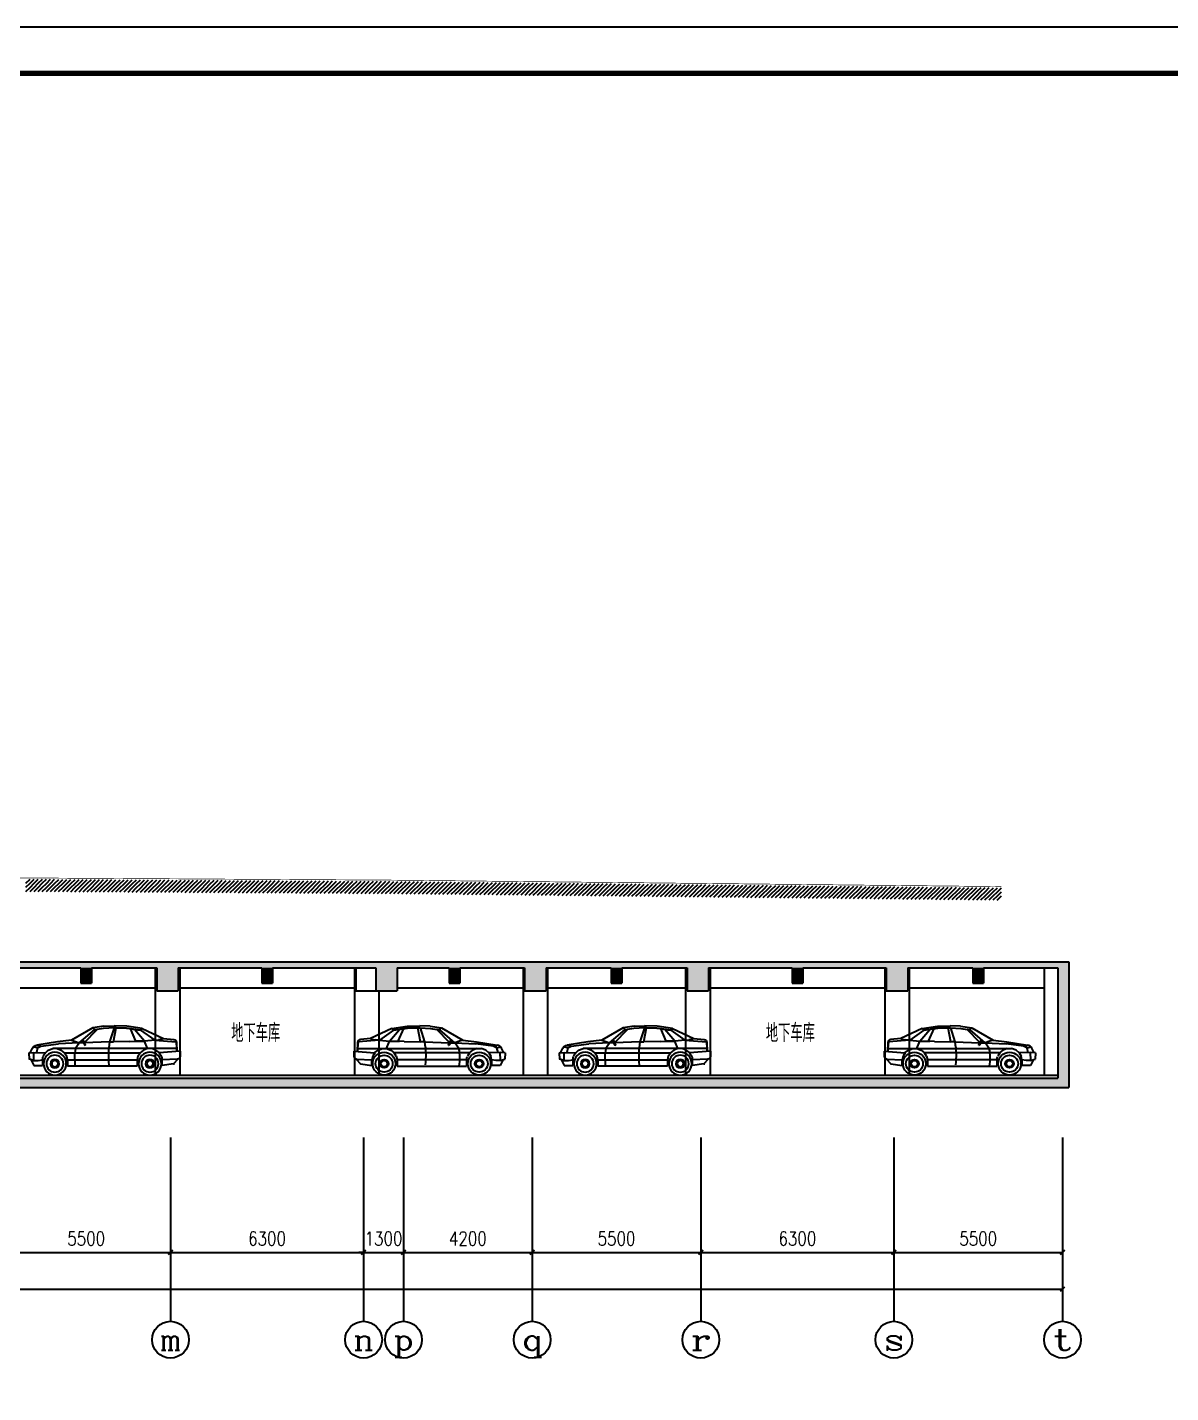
# Model space of a CAD drawing. Extents: x -1348811 to 123514, y -640545 to 749356.
# Drawn here: x -829883 to -792585, y 99626 to 144176 of the extents above; entities that cross this region are included whole.
import ezdxf
from ezdxf.enums import TextEntityAlignment as Align
from ezdxf.xclip import XClip

# ---------------------------------------------------------------- set-up
doc = ezdxf.new("R2010")
doc.units = 0
doc.header["$LTSCALE"] = 10
doc.header["$MEASUREMENT"] = 0
doc.header["$XCLIPFRAME"] = 0
doc.layers.get('0').update_dxf_attribs({"linetype": 'CONTINUOUS'})
doc.layers.get('Defpoints').update_dxf_attribs({"linetype": 'CONTINUOUS'})
for name, color, linetype in [('AXIS', 3, 'CONTINUOUS'), ('AXIS_TEXT', 7, 'CONTINUOUS'), ('PUB_HATCH', 9, 'CONTINUOUS'), ('TEXT', 7, 'CONTINUOUS'), ('wall', 8, 'CONTINUOUS'), ('WINDOW', 4, 'CONTINUOUS'), ('图框', 7, 'CONTINUOUS')]:
    doc.layers.add(name, color=color, linetype=linetype)
doc.styles.add('_TCH_AXIS', font='COMPLEX', dxfattribs={"bigfont": 'GBCBIG'})
doc.styles.add('DIM_FONT', font='SIMPLEX', dxfattribs={"width": 0.8, "bigfont": 'HZTXT'})
doc.styles.add('FS2', font='tjromans.shx', dxfattribs={"width": 0.8, "bigfont": 'tjhztxt.shx'})
doc.styles.get("Standard").update_dxf_attribs({"font": 'GBENOR', "bigfont": 'GBCBIG'})
doc.dimstyles.new('DIMN150', dxfattribs={"dimscale": 1.5, "dimtxt": 300, "dimasz": 100, "dimexe": 250, "dimexo": 300, "dimgap": 150, "dimtad": 1, "dimdec": 0, "dimzin": 0, "dimdsep": 46, "dimtxsty": 'DIM_FONT', "dimblk": 'ARCHTICK', "dimcen": 0.09, "dimclrt": 7, "dimazin": 2, "dimtfac": 1, "dimtdec": 0, "dimtix": 1, "dimtmove": 2, "dimatfit": 3, "dimfxl": 0, "dimtolj": 1, "dimtzin": 0, "dimarcsym": 0})

# ---------------------------------------------------------------- blocks, each defined once
blk = doc.blocks.new('$elev$00000063')
for p, q in [((-1095, 1524), (-1792, 1196)), ((-1041, 1469), (-1505, 1142)), ((-1177, 1114), (-849, 1497)), ((-1095, 1524), (-596, 1598)), ((-1041, 1469), (-1095, 1524)), ((-1081, 1510), (-1068, 1497)), ((-1068, 1497), (-1041, 1469)), ((-1041, 1469), (-590, 1538)), ((-849, 1497), (-1041, 1469)), ((-891, 1109), (-713, 1524)), ((-713, 1524), (-849, 1497)), ((-685, 1524), (-713, 1524)), ((-590, 1538), (-685, 1524)), ((-596, 1598), (-183, 1613)), ((-180, 1551), (-590, 1538)), ((-590, 1538), (-249, 1551)), ((-249, 1551), (-180, 1551)), ((-166, 1087), (-249, 1551)), ((154, 1598), (-183, 1613)), ((-180, 1551), (161, 1524)), ((-180, 1551), (-33, 1085)), ((154, 1598), (516, 1551)), ((161, 1524), (462, 1483)), ((161, 1524), (366, 1497)), ((462, 1483), (366, 1497)), ((784, 1064), (366, 1497)), ((462, 1483), (489, 1524)), ((953, 1059), (462, 1483)), ((489, 1524), (516, 1551)), ((516, 1551), (1212, 1142)), ((-2218, 1068), (-2229, 786)), ((-2202, 1087), (-2215, 869)), ((-1505, 1142), (-2202, 1087)), ((-1792, 1196), (-2128, 1164)), ((-1792, 1196), (-1750, 1182)), ((-1750, 1182), (-1628, 1155)), ((-1505, 1142), (-1628, 1155)), ((-1505, 1142), (-1177, 1114)), ((-1273, 869), (-1177, 1114)), ((-1177, 1114), (-891, 1109)), ((-693, 1103), (-1177, 1114)), ((-891, 1109), (-853, 1107)), ((-693, 1103), (-166, 1087)), ((-33, 1085), (-166, 1087)), ((-33, 1085), (782, 1060)), ((746, 983), (779, 1053)), ((746, 983), (751, 987)), ((746, 983), (762, 983)), ((751, 987), (789, 1059)), ((783, 987), (762, 983)), ((779, 1053), (834, 1158)), ((822, 1059), (783, 987)), ((819, 1120), (789, 1059)), ((834, 1158), (819, 1120)), ((835, 1120), (822, 1059)), ((822, 1059), (953, 1059)), ((834, 1158), (835, 1120)), ((1076, 1101), (953, 1059)), ((1090, 869), (953, 1059)), ((953, 1059), (1636, 1019)), ((1172, 1128), (1076, 1101)), ((1212, 1142), (1172, 1128)), ((1212, 1142), (1661, 1087)), ((2210, 950), (1636, 1019)), ((1661, 1087), (2334, 982)), ((2319, 896), (2210, 950)), ((2219, 951), (2327, 973)), ((2319, 896), (2373, 909)), ((2319, 896), (2352, 738)), ((2373, 909), (2456, 923)), ((-2338, 786), (-2338, 622)), ((-2338, 786), (-1655, 732)), ((-2262, 524), (-2119, 377)), ((-2242, 522), (-1750, 500)), ((-2215, 869), (-2215, 786)), ((-2215, 869), (1814, 869)), ((-1723, 623), (-1750, 500)), ((-1750, 322), (-1750, 500)), ((-1655, 732), (-1723, 623)), ((-1650, 741), (-1546, 814)), ((-1546, 814), (-1409, 869)), ((-1273, 869), (-1136, 814)), ((-1136, 814), (-1027, 732)), ((-958, 623), (-1027, 732)), ((1431, 732), (-1027, 732)), ((-958, 623), (-931, 500)), ((-931, 500), (-931, 295)), ((1335, 500), (-931, 500)), ((1335, 500), (1335, 295)), ((1337, 499), (1362, 610)), ((1431, 732), (1363, 623)), ((1431, 732), (1541, 814)), ((1677, 869), (1541, 814)), ((1964, 814), (1814, 869)), ((2060, 732), (1964, 814)), ((2436, 738), (2060, 732)), ((2060, 732), (2127, 623)), ((2155, 500), (2127, 623)), ((2155, 500), (2155, 322)), ((2291, 486), (2155, 500)), ((2456, 486), (2291, 486)), ((2428, 486), (2587, 520)), ((2596, 735), (2436, 738)), ((2441, 488), (2436, 738)), ((2523, 488), (2437, 322)), ((2556, 735), (2480, 878)), ((2596, 735), (2587, 520)), ((-2119, 377), (-2147, 377)), ((-2119, 377), (-1750, 322)), ((-931, 295), (1335, 295)), ((2437, 322), (2155, 322))]:
    blk.add_line(p, q)
for points in [[(-33, 1085, -0.073246), (-13, 336)], [(1079, 868, -0.088107), (1087, 295)]]:
    blk.add_lwpolyline(points, format="xyb")
for centre, radius in [((-1352, 377), 372), ((-1352, 377), 277), ((-1352, 377), 141), ((-1352, 377), 104), ((1751, 377), 372), ((1751, 377), 277), ((1751, 377), 141), ((1751, 377), 104)]:
    blk.add_circle(centre, radius)
for centre, radius, start, end in [((-2118, 1064), 100, 95.5094, 177.8582), ((2303, 784), 200, 27.974, 81.1208), ((-2238, 622), 100, 180, 267.3569)]:
    blk.add_arc(centre, radius, start, end)
at = {"width": 0.8, "flags": 9}
for tag in ['XSIZE', 'YSIZE']:
    blk.add_attdef(tag, (0, 0), '', height=0.5, dxfattribs=at)
blk = doc.blocks.new('$LinePat$00000001')
for p, q in [((100, 0), (0, -100)), ((100, -100), (0, -200)), ((100, -200), (0, -300))]:
    blk.add_line(p, q)
blk = doc.blocks.new('_ArchTick')
at = {"color": 0, "linetype": 'ByBlock', "const_width": 0.4}
blk.add_lwpolyline([(-0.5, -0.5), (0.5, 0.5)], dxfattribs=at)
blk = doc.blocks.new('*D1665')
at = {"layer": 'AXIS', "color": 0, "lineweight": -2}
for p, q in [((0, -18434), (0, -23309)), ((211333, -18434), (211333, -23309)), ((0, -22934), (211333, -22934))]:
    blk.add_line(p, q, dxfattribs=at)
at = {"layer": 'Defpoints', "color": 0}
for p in [(0, -17984), (211333, -17984), (211333, -22934)]:
    blk.add_point(p, dxfattribs=at)
at = {"layer": 'AXIS', "color": 0, "lineweight": -2, "xscale": 150, "yscale": 150, "zscale": 150, "rotation": 180}
blk.add_blockref('_ArchTick', (0, -22934), dxfattribs=at)
at = {"layer": 'AXIS', "color": 0, "lineweight": -2, "xscale": 150, "yscale": 150, "zscale": 150}
blk.add_blockref('_ArchTick', (211333, -22934), dxfattribs=at)
at = {"layer": 'AXIS', "color": 7, "insert": (105667, -22484), "char_height": 450, "attachment_point": 5, "style": 'DIM_FONT'}
blk.add_mtext('\\A1;211333', dxfattribs=at)
blk = doc.blocks.new('*D1699')
at = {"layer": 'AXIS', "color": 0, "lineweight": -2}
for p, q in [((176733, -18434), (176733, -22109)), ((182233, -18434), (182233, -22109)), ((176733, -21734), (182233, -21734))]:
    blk.add_line(p, q, dxfattribs=at)
at = {"layer": 'Defpoints', "color": 0}
for p in [(176733, -17984), (182233, -17984), (182233, -21734)]:
    blk.add_point(p, dxfattribs=at)
at = {"layer": 'AXIS', "color": 0, "lineweight": -2, "xscale": 150, "yscale": 150, "zscale": 150, "rotation": 180}
blk.add_blockref('_ArchTick', (176733, -21734), dxfattribs=at)
at = {"layer": 'AXIS', "color": 0, "lineweight": -2, "xscale": 150, "yscale": 150, "zscale": 150}
blk.add_blockref('_ArchTick', (182233, -21734), dxfattribs=at)
at = {"layer": 'AXIS', "color": 7, "insert": (179483, -21284), "char_height": 450, "attachment_point": 5, "style": 'DIM_FONT'}
blk.add_mtext('\\A1;5500', dxfattribs=at)
blk = doc.blocks.new('*D1700')
at = {"layer": 'AXIS', "color": 0, "lineweight": -2}
for p, q in [((182233, -18434), (182233, -22109)), ((188533, -18434), (188533, -22109)), ((182233, -21734), (188533, -21734))]:
    blk.add_line(p, q, dxfattribs=at)
at = {"layer": 'Defpoints', "color": 0}
for p in [(182233, -17984), (188533, -17984), (188533, -21734)]:
    blk.add_point(p, dxfattribs=at)
at = {"layer": 'AXIS', "color": 0, "lineweight": -2, "xscale": 150, "yscale": 150, "zscale": 150, "rotation": 180}
blk.add_blockref('_ArchTick', (182233, -21734), dxfattribs=at)
at = {"layer": 'AXIS', "color": 0, "lineweight": -2, "xscale": 150, "yscale": 150, "zscale": 150}
blk.add_blockref('_ArchTick', (188533, -21734), dxfattribs=at)
at = {"layer": 'AXIS', "color": 7, "insert": (185383, -21284), "char_height": 450, "attachment_point": 5, "style": 'DIM_FONT'}
blk.add_mtext('\\A1;6300', dxfattribs=at)
blk = doc.blocks.new('*D1701')
at = {"layer": 'AXIS', "color": 0, "lineweight": -2}
for p, q in [((188533, -18434), (188533, -22109)), ((189833, -18434), (189833, -22109)), ((188533, -21734), (188383, -21734)), ((188533, -21734), (189833, -21734)), ((189833, -21734), (189983, -21734))]:
    blk.add_line(p, q, dxfattribs=at)
at = {"layer": 'Defpoints', "color": 0}
for p in [(188533, -17984), (189833, -17984), (189833, -21734)]:
    blk.add_point(p, dxfattribs=at)
at = {"layer": 'AXIS', "color": 0, "lineweight": -2, "xscale": 150, "yscale": 150, "zscale": 150}
blk.add_blockref('_ArchTick', (188533, -21734), dxfattribs=at)
at = {"layer": 'AXIS', "color": 0, "lineweight": -2, "xscale": 150, "yscale": 150, "zscale": 150, "rotation": 180}
blk.add_blockref('_ArchTick', (189833, -21734), dxfattribs=at)
at = {"layer": 'AXIS', "color": 7, "insert": (189183, -21284), "char_height": 450, "attachment_point": 5, "style": 'DIM_FONT'}
blk.add_mtext('\\A1;1300', dxfattribs=at)
blk = doc.blocks.new('*D1702')
at = {"layer": 'AXIS', "color": 0, "lineweight": -2}
for p, q in [((189833, -18434), (189833, -22109)), ((194033, -18434), (194033, -22109)), ((189833, -21734), (194033, -21734))]:
    blk.add_line(p, q, dxfattribs=at)
at = {"layer": 'Defpoints', "color": 0}
for p in [(189833, -17984), (194033, -17984), (194033, -21734)]:
    blk.add_point(p, dxfattribs=at)
at = {"layer": 'AXIS', "color": 0, "lineweight": -2, "xscale": 150, "yscale": 150, "zscale": 150, "rotation": 180}
blk.add_blockref('_ArchTick', (189833, -21734), dxfattribs=at)
at = {"layer": 'AXIS', "color": 0, "lineweight": -2, "xscale": 150, "yscale": 150, "zscale": 150}
blk.add_blockref('_ArchTick', (194033, -21734), dxfattribs=at)
at = {"layer": 'AXIS', "color": 7, "insert": (191933, -21284), "char_height": 450, "attachment_point": 5, "style": 'DIM_FONT'}
blk.add_mtext('\\A1;4200', dxfattribs=at)
blk = doc.blocks.new('*D1703')
at = {"layer": 'AXIS', "color": 0, "lineweight": -2}
for p, q in [((194033, -18434), (194033, -22109)), ((199533, -18434), (199533, -22109)), ((194033, -21734), (199533, -21734))]:
    blk.add_line(p, q, dxfattribs=at)
at = {"layer": 'Defpoints', "color": 0}
for p in [(194033, -17984), (199533, -17984), (199533, -21734)]:
    blk.add_point(p, dxfattribs=at)
at = {"layer": 'AXIS', "color": 0, "lineweight": -2, "xscale": 150, "yscale": 150, "zscale": 150, "rotation": 180}
blk.add_blockref('_ArchTick', (194033, -21734), dxfattribs=at)
at = {"layer": 'AXIS', "color": 0, "lineweight": -2, "xscale": 150, "yscale": 150, "zscale": 150}
blk.add_blockref('_ArchTick', (199533, -21734), dxfattribs=at)
at = {"layer": 'AXIS', "color": 7, "insert": (196783, -21284), "char_height": 450, "attachment_point": 5, "style": 'DIM_FONT'}
blk.add_mtext('\\A1;5500', dxfattribs=at)
blk = doc.blocks.new('*D1704')
at = {"layer": 'AXIS', "color": 0, "lineweight": -2}
for p, q in [((199533, -18434), (199533, -22109)), ((205833, -18434), (205833, -22109)), ((199533, -21734), (205833, -21734))]:
    blk.add_line(p, q, dxfattribs=at)
at = {"layer": 'Defpoints', "color": 0}
for p in [(199533, -17984), (205833, -17984), (205833, -21734)]:
    blk.add_point(p, dxfattribs=at)
at = {"layer": 'AXIS', "color": 0, "lineweight": -2, "xscale": 150, "yscale": 150, "zscale": 150, "rotation": 180}
blk.add_blockref('_ArchTick', (199533, -21734), dxfattribs=at)
at = {"layer": 'AXIS', "color": 0, "lineweight": -2, "xscale": 150, "yscale": 150, "zscale": 150}
blk.add_blockref('_ArchTick', (205833, -21734), dxfattribs=at)
at = {"layer": 'AXIS', "color": 7, "insert": (202683, -21284), "char_height": 450, "attachment_point": 5, "style": 'DIM_FONT'}
blk.add_mtext('\\A1;6300', dxfattribs=at)
blk = doc.blocks.new('*D1705')
at = {"layer": 'AXIS', "color": 0, "lineweight": -2}
for p, q in [((205833, -18434), (205833, -22109)), ((211333, -18434), (211333, -22109)), ((205833, -21734), (211333, -21734))]:
    blk.add_line(p, q, dxfattribs=at)
at = {"layer": 'Defpoints', "color": 0}
for p in [(205833, -17984), (211333, -17984), (211333, -21734)]:
    blk.add_point(p, dxfattribs=at)
at = {"layer": 'AXIS', "color": 0, "lineweight": -2, "xscale": 150, "yscale": 150, "zscale": 150, "rotation": 180}
blk.add_blockref('_ArchTick', (205833, -21734), dxfattribs=at)
at = {"layer": 'AXIS', "color": 0, "lineweight": -2, "xscale": 150, "yscale": 150, "zscale": 150}
blk.add_blockref('_ArchTick', (211333, -21734), dxfattribs=at)
at = {"layer": 'AXIS', "color": 7, "insert": (208583, -21284), "char_height": 450, "attachment_point": 5, "style": 'DIM_FONT'}
blk.add_mtext('\\A1;5500', dxfattribs=at)
blk = doc.blocks.new('A1+')
at = {"layer": '图框'}
blk.add_line((105100, 0), (0, 0), dxfattribs=at)
at = {"layer": '图框', "const_width": 120}
blk.add_lwpolyline([(104100, -1000), (2500, -1000), (2500, -58400), (104100, -58400)], close=True, dxfattribs=at)
blk = doc.blocks.new('PM')
at = {"layer": 'AXIS'}
for p, q in [((182233.4, -17984), (182233.4, -23984)), ((188533.4, -17984), (188533.4, -23984)), ((189833.4, -17984), (189833.4, -23984)), ((194033.4, -17984), (194033.4, -23984)), ((199533.4, -17984), (199533.4, -23984)), ((205833.4, -17984), (205833.4, -23984)), ((211333.4, -17984), (211333.4, -23984))]:
    blk.add_line(p, q, dxfattribs=at)
for centre in [(182233.4, -24584), (188533.4, -24584), (189833.4, -24584), (194033.4, -24584), (199533.4, -24584), (205833.4, -24584), (211333.4, -24584)]:
    blk.add_circle(centre, 600, dxfattribs=at)
at = {"layer": 'PUB_HATCH'}
for points in [[(130633.4, -12449.7), (130633.4, -12249.7), (211183.4, -12449.7), (211533.4, -12249.7)], [(179308.4, -12449.7), (179658.4, -12449.7), (179308.4, -12949.7), (179658.4, -12949.7)], [(181783.4, -12449.7), (182483.4, -12449.7), (181783.4, -13199.7), (182483.4, -13199.7)], [(185208.4, -12449.7), (185558.4, -12449.7), (185208.4, -12949.7), (185558.4, -12949.7)], [(188930.9, -12449.7), (189630.9, -12449.7), (188930.9, -13199.7), (189630.9, -13199.7)], [(191322.1, -12449.7), (191672.1, -12449.7), (191322.1, -12949.7), (191672.1, -12949.7)], [(193783.4, -12449.7), (194483.4, -12449.7), (193783.4, -13199.7), (194483.4, -13199.7)], [(196608.4, -12449.7), (196958.4, -12449.7), (196608.4, -12949.7), (196958.4, -12949.7)], [(199083.4, -12449.7), (199783.4, -12449.7), (199083.4, -13199.7), (199783.4, -13199.7)], [(202508.4, -12449.7), (202858.4, -12449.7), (202508.4, -12949.7), (202858.4, -12949.7)], [(205583.4, -12449.7), (206283.4, -12449.7), (205583.4, -13199.7), (206283.4, -13199.7)], [(208408.4, -12449.7), (208758.4, -12449.7), (208408.4, -12949.7), (208758.4, -12949.7)], [(211183.4, -12449.7), (211533.4, -12249.7), (211183.4, -16049.7), (211533.4, -16349.7)], [(211183.4, -16049.7), (211533.4, -16349.7), (130630.4, -16049.6), (130621.2, -16349.5)]]:
    blk.add_solid(points, dxfattribs=at)
at = {"layer": 'wall'}
for p, q in [((130633.4, -12249.7), (211533.4, -12249.7)), ((177083.4, -12449.7), (179308.4, -12449.7)), ((179308.4, -12449.7), (179308.4, -12949.7)), ((179658.4, -12449.7), (181783.4, -12449.7)), ((179658.4, -12449.7), (179658.4, -12949.7)), ((181783.4, -12449.7), (181783.4, -13199.7)), ((182483.4, -12449.7), (185208.4, -12449.7)), ((182483.4, -12449.7), (182483.4, -13199.7)), ((185208.4, -12449.7), (185208.4, -12949.7)), ((185558.4, -12449.7), (188930.9, -12449.7)), ((185558.4, -12449.7), (185558.4, -12949.7)), ((188930.9, -12449.7), (188930.9, -13199.7)), ((189630.9, -12449.7), (191322.1, -12449.7)), ((189630.9, -12449.7), (189630.9, -13199.7)), ((191322.1, -12449.7), (191322.1, -12949.7)), ((191672.1, -12449.7), (193783.4, -12449.7)), ((191672.1, -12449.7), (191672.1, -12949.7)), ((193783.4, -12449.7), (193783.4, -13199.7)), ((194483.4, -12449.7), (196608.4, -12449.7)), ((194483.4, -12449.7), (194483.4, -13199.7)), ((196608.4, -12449.7), (196608.4, -12949.7)), ((196958.4, -12449.7), (199083.4, -12449.7)), ((196958.4, -12449.7), (196958.4, -12949.7)), ((199083.4, -12449.7), (199083.4, -13199.7)), ((199783.4, -12449.7), (202508.4, -12449.7)), ((199783.4, -12449.7), (199783.4, -13199.7)), ((202508.4, -12449.7), (202508.4, -12949.7)), ((202858.4, -12449.7), (205583.4, -12449.7)), ((202858.4, -12449.7), (202858.4, -12949.7)), ((205583.4, -12449.7), (205583.4, -13199.7)), ((206283.4, -12449.7), (208408.4, -12449.7)), ((206283.4, -12449.7), (206283.4, -13199.7)), ((208408.4, -12449.7), (208408.4, -12949.7)), ((208758.4, -12449.7), (211183.4, -12449.7)), ((208758.4, -12449.7), (208758.4, -12949.7)), ((211183.4, -12449.7), (211183.4, -16049.7)), ((211533.4, -12249.7), (211533.4, -16349.7)), ((179308.4, -12949.7), (179658.4, -12949.7)), ((181783.4, -13199.7), (182483.4, -13199.7)), ((185208.4, -12949.7), (185558.4, -12949.7)), ((188930.9, -13199.7), (189630.9, -13199.7)), ((191322.1, -12949.7), (191672.1, -12949.7)), ((193783.4, -13199.7), (194483.4, -13199.7)), ((196608.4, -12949.7), (196958.4, -12949.7)), ((199083.4, -13199.7), (199783.4, -13199.7)), ((202508.4, -12949.7), (202858.4, -12949.7)), ((205583.4, -13199.7), (206283.4, -13199.7)), ((208408.4, -12949.7), (208758.4, -12949.7)), ((130623.3, -16349.7), (211533.4, -16349.7)), ((130630.9, -16049.7), (211183.4, -16049.7))]:
    blk.add_line(p, q, dxfattribs=at)
at = {"layer": 'WINDOW'}
for p, q in [((181733.4, -12449.7), (181733.4, -15949.7)), ((182533.4, -12449.7), (182533.4, -15949.7)), ((188233.4, -12449.7), (188233.4, -15949.7)), ((188283.4, -12449.7), (188283.4, -13199.7)), ((193733.4, -12449.7), (193733.4, -15949.7)), ((194533.4, -12449.7), (194533.4, -15949.7)), ((199033.4, -12449.7), (199033.4, -15949.7)), ((199833.4, -12449.7), (199833.4, -15949.7)), ((205533.4, -12449.7), (205533.4, -15949.7)), ((206333.4, -12449.7), (206333.4, -15949.7)), ((210733.4, -12449.7), (210733.4, -15949.7)), ((177133.4, -13099.7), (181733.4, -13099.7)), ((182533.4, -13099.7), (188233.4, -13099.7)), ((188283.4, -13199.7), (188930.9, -13199.7)), ((189033.4, -13199.7), (189033.4, -15949.7)), ((189630.9, -13099.7), (193733.4, -13099.7)), ((194533.4, -13099.7), (199033.4, -13099.7)), ((199833.4, -13099.7), (205533.4, -13099.7)), ((206333.4, -13099.7), (210733.4, -13099.7)), ((130633.4, -15949.7), (211183.4, -15949.7))]:
    blk.add_line(p, q, dxfattribs=at)
at = {"layer": 'WINDOW', "const_width": 20}
blk.add_lwpolyline([(-2804.2, -7749.7), (8787.2, -8249.7), (38133.4, -8569.7), (66251.4, -8799.7), (83216.3, -8929.7), (128148.2, -9219.7), (141243.1, -9299.7), (189509.6, -9589.7), (209333.4, -9799.7)], dxfattribs=at)
at = {"layer": 'PUB_HATCH', "yscale": 1.333333333333333, "zscale": 1.333333333333333}
for p, xscale, rotation in [((177509.2, -9567.6), 1.333349275857577, 359.655753340428), ((177642.6, -9568.4), 1.333349275857577, 359.655753340428), ((177775.9, -9569.2), 1.333349275857577, 359.655753340428), ((177909.2, -9570), 1.333349275857577, 359.655753340428), ((178042.6, -9570.8), 1.333349275857577, 359.655753340428), ((178175.9, -9571.6), 1.333349275857577, 359.655753340428), ((178309.2, -9572.4), 1.333349275857577, 359.655753340428), ((178442.6, -9573.2), 1.333349275857577, 359.655753340428), ((178575.9, -9574), 1.333349275857577, 359.655753340428), ((178709.2, -9574.8), 1.333349275857577, 359.655753340428), ((178842.6, -9575.6), 1.333349275857577, 359.655753340428), ((178975.9, -9576.4), 1.333349275857577, 359.655753340428), ((179109.2, -9577.2), 1.333349275857577, 359.655753340428), ((179242.6, -9578), 1.333349275857577, 359.655753340428), ((179375.9, -9578.8), 1.333349275857577, 359.655753340428), ((179509.2, -9579.6), 1.333349275857577, 359.655753340428), ((179642.6, -9580.4), 1.333349275857577, 359.655753340428), ((179775.9, -9581.2), 1.333349275857577, 359.655753340428), ((179909.2, -9582), 1.333349275857577, 359.655753340428), ((180042.6, -9582.8), 1.333349275857577, 359.655753340428), ((180175.9, -9583.6), 1.333349275857577, 359.655753340428), ((180309.2, -9584.4), 1.333349275857577, 359.655753340428), ((180442.5, -9585.2), 1.333349275857577, 359.655753340428), ((180575.9, -9586), 1.333349275857577, 359.655753340428), ((180709.2, -9586.8), 1.333349275857577, 359.655753340428), ((180842.5, -9587.6), 1.333349275857577, 359.655753340428), ((180975.9, -9588.4), 1.333349275857577, 359.655753340428), ((181109.2, -9589.2), 1.333349275857577, 359.655753340428), ((181242.5, -9590), 1.333349275857577, 359.655753340428), ((181375.9, -9590.8), 1.333349275857577, 359.655753340428), ((181509.2, -9591.6), 1.333349275857577, 359.655753340428), ((181642.5, -9592.4), 1.333349275857577, 359.655753340428), ((181775.9, -9593.2), 1.333349275857577, 359.655753340428), ((181909.2, -9594), 1.333349275857577, 359.655753340428), ((182042.5, -9594.8), 1.333349275857577, 359.655753340428), ((182175.9, -9595.6), 1.333349275857577, 359.655753340428), ((182309.2, -9596.4), 1.333349275857577, 359.655753340428), ((182442.5, -9597.2), 1.333349275857577, 359.655753340428), ((182575.9, -9598), 1.333349275857577, 359.655753340428), ((182709.2, -9598.8), 1.333349275857577, 359.655753340428), ((182842.5, -9599.6), 1.333349275857577, 359.655753340428), ((182975.9, -9600.4), 1.333349275857577, 359.655753340428), ((183109.2, -9601.2), 1.333349275857577, 359.655753340428), ((183242.5, -9602), 1.333349275857577, 359.655753340428), ((183375.9, -9602.8), 1.333349275857577, 359.655753340428), ((183509.2, -9603.6), 1.333349275857577, 359.655753340428), ((183642.5, -9604.4), 1.333349275857577, 359.655753340428), ((183775.9, -9605.2), 1.333349275857577, 359.655753340428), ((183909.2, -9606), 1.333349275857577, 359.655753340428), ((184042.5, -9606.8), 1.333349275857577, 359.655753340428), ((184175.9, -9607.6), 1.333349275857577, 359.655753340428), ((184309.2, -9608.4), 1.333349275857577, 359.655753340428), ((184442.5, -9609.2), 1.333349275857577, 359.655753340428), ((184575.9, -9610), 1.333349275857577, 359.655753340428), ((184709.2, -9610.8), 1.333349275857577, 359.655753340428), ((184842.5, -9611.6), 1.333349275857577, 359.655753340428), ((184975.9, -9612.4), 1.333349275857577, 359.655753340428), ((185109.2, -9613.2), 1.333349275857577, 359.655753340428), ((185242.5, -9614), 1.333349275857577, 359.655753340428), ((185375.9, -9614.8), 1.333349275857577, 359.655753340428), ((185509.2, -9615.6), 1.333349275857577, 359.655753340428), ((185642.5, -9616.4), 1.333349275857577, 359.655753340428), ((185775.9, -9617.2), 1.333349275857577, 359.655753340428), ((185909.2, -9618.1), 1.333349275857577, 359.655753340428), ((186042.5, -9618.9), 1.333349275857577, 359.655753340428), ((186175.8, -9619.7), 1.333349275857577, 359.655753340428), ((186309.2, -9620.5), 1.333349275857577, 359.655753340428), ((186442.5, -9621.3), 1.333349275857577, 359.655753340428), ((186575.8, -9622.1), 1.333349275857577, 359.655753340428), ((186709.2, -9622.9), 1.333349275857577, 359.655753340428), ((186842.5, -9623.7), 1.333349275857577, 359.655753340428), ((186975.8, -9624.5), 1.333349275857577, 359.655753340428), ((187109.2, -9625.3), 1.333349275857577, 359.655753340428), ((187242.5, -9626.1), 1.333349275857577, 359.655753340428), ((187375.8, -9626.9), 1.333349275857577, 359.655753340428), ((187509.2, -9627.7), 1.333349275857577, 359.655753340428), ((187642.5, -9628.5), 1.333349275857577, 359.655753340428), ((187775.8, -9629.3), 1.333349275857577, 359.655753340428), ((187909.2, -9630.1), 1.333349275857577, 359.655753340428), ((188042.5, -9630.9), 1.333349275857577, 359.655753340428), ((188175.8, -9631.7), 1.333349275857577, 359.655753340428), ((188309.2, -9632.5), 1.333349275857577, 359.655753340428), ((188442.5, -9633.3), 1.333349275857577, 359.655753340428), ((188575.8, -9634.1), 1.333349275857577, 359.655753340428), ((188709.2, -9634.9), 1.333349275857577, 359.655753340428), ((188842.5, -9635.7), 1.333349275857577, 359.655753340428), ((188975.8, -9636.5), 1.333349275857577, 359.655753340428), ((189109.2, -9637.3), 1.333349275857577, 359.655753340428), ((189242.5, -9638.1), 1.333349275857577, 359.655753340428), ((189375.8, -9638.9), 1.333349275857577, 359.655753340428), ((189509.2, -9639.7), 1.339516565722086, 359.3930712168763), ((189643.1, -9641.1), 1.339516565722086, 359.3930712168763), ((189777, -9642.5), 1.339516565722086, 359.3930712168763), ((189911, -9643.9), 1.339516565722086, 359.3930712168763), ((190044.9, -9645.4), 1.339516565722086, 359.3930712168763), ((190178.9, -9646.8), 1.339516565722086, 359.3930712168763), ((190312.8, -9648.2), 1.339516565722086, 359.3930712168763), ((190446.8, -9649.6), 1.339516565722086, 359.3930712168763), ((190580.7, -9651), 1.339516565722086, 359.3930712168763), ((190714.7, -9652.5), 1.339516565722086, 359.3930712168763), ((190848.6, -9653.9), 1.339516565722086, 359.3930712168763), ((190982.5, -9655.3), 1.339516565722086, 359.3930712168763), ((191116.5, -9656.7), 1.339516565722086, 359.3930712168763), ((191250.4, -9658.1), 1.339516565722086, 359.3930712168763), ((191384.4, -9659.5), 1.339516565722086, 359.3930712168763), ((191518.3, -9661), 1.339516565722086, 359.3930712168763), ((191652.3, -9662.4), 1.339516565722086, 359.3930712168763), ((191786.2, -9663.8), 1.339516565722086, 359.3930712168763), ((191920.2, -9665.2), 1.339516565722086, 359.3930712168763), ((192054.1, -9666.6), 1.339516565722086, 359.3930712168763), ((192188, -9668.1), 1.339516565722086, 359.3930712168763), ((192322, -9669.5), 1.339516565722086, 359.3930712168763), ((192455.9, -9670.9), 1.339516565722086, 359.3930712168763), ((192589.9, -9672.3), 1.339516565722086, 359.3930712168763), ((192723.8, -9673.7), 1.339516565722086, 359.3930712168763), ((192857.8, -9675.2), 1.339516565722086, 359.3930712168763), ((192991.7, -9676.6), 1.339516565722086, 359.3930712168763), ((193125.7, -9678), 1.339516565722086, 359.3930712168763), ((193259.6, -9679.4), 1.339516565722086, 359.3930712168763), ((193393.5, -9680.8), 1.339516565722086, 359.3930712168763), ((193527.5, -9682.2), 1.339516565722086, 359.3930712168763), ((193661.4, -9683.7), 1.339516565722086, 359.3930712168763), ((193795.4, -9685.1), 1.339516565722086, 359.3930712168763), ((193929.3, -9686.5), 1.339516565722086, 359.3930712168763), ((194063.3, -9687.9), 1.339516565722086, 359.3930712168763), ((194197.2, -9689.3), 1.339516565722086, 359.3930712168763), ((194331.2, -9690.8), 1.339516565722086, 359.3930712168763), ((194465.1, -9692.2), 1.339516565722086, 359.3930712168763), ((194599, -9693.6), 1.339516565722086, 359.3930712168763), ((194733, -9695), 1.339516565722086, 359.3930712168763), ((194866.9, -9696.4), 1.339516565722086, 359.3930712168763), ((195000.9, -9697.9), 1.339516565722086, 359.3930712168763), ((195134.8, -9699.3), 1.339516565722086, 359.3930712168763), ((195268.8, -9700.7), 1.339516565722086, 359.3930712168763), ((195402.7, -9702.1), 1.339516565722086, 359.3930712168763), ((195536.6, -9703.5), 1.339516565722086, 359.3930712168763), ((195670.6, -9704.9), 1.339516565722086, 359.3930712168763), ((195804.5, -9706.4), 1.339516565722086, 359.3930712168763), ((195938.5, -9707.8), 1.339516565722086, 359.3930712168763), ((196072.4, -9709.2), 1.339516565722086, 359.3930712168763), ((196206.4, -9710.6), 1.339516565722086, 359.3930712168763), ((196340.3, -9712), 1.339516565722086, 359.3930712168763), ((196474.3, -9713.5), 1.339516565722086, 359.3930712168763), ((196608.2, -9714.9), 1.339516565722086, 359.3930712168763), ((196742.1, -9716.3), 1.339516565722086, 359.3930712168763), ((196876.1, -9717.7), 1.339516565722086, 359.3930712168763), ((197010, -9719.1), 1.339516565722086, 359.3930712168763), ((197144, -9720.6), 1.339516565722086, 359.3930712168763), ((197277.9, -9722), 1.339516565722086, 359.3930712168763), ((197411.9, -9723.4), 1.339516565722086, 359.3930712168763), ((197545.8, -9724.8), 1.339516565722086, 359.3930712168763), ((197679.8, -9726.2), 1.339516565722086, 359.3930712168763), ((197813.7, -9727.7), 1.339516565722086, 359.3930712168763), ((197947.6, -9729.1), 1.339516565722086, 359.3930712168763), ((198081.6, -9730.5), 1.339516565722086, 359.3930712168763), ((198215.5, -9731.9), 1.339516565722086, 359.3930712168763), ((198349.5, -9733.3), 1.339516565722086, 359.3930712168763), ((198483.4, -9734.7), 1.339516565722086, 359.3930712168763), ((198617.4, -9736.2), 1.339516565722086, 359.3930712168763), ((198751.3, -9737.6), 1.339516565722086, 359.3930712168763), ((198885.3, -9739), 1.339516565722086, 359.3930712168763), ((199019.2, -9740.4), 1.339516565722086, 359.3930712168763), ((199153.1, -9741.8), 1.339516565722086, 359.3930712168763), ((199287.1, -9743.3), 1.339516565722086, 359.3930712168763), ((199421, -9744.7), 1.339516565722086, 359.3930712168763), ((199555, -9746.1), 1.339516565722086, 359.3930712168763), ((199688.9, -9747.5), 1.339516565722086, 359.3930712168763), ((199822.9, -9748.9), 1.339516565722086, 359.3930712168763), ((199956.8, -9750.4), 1.339516565722086, 359.3930712168763), ((200090.7, -9751.8), 1.339516565722086, 359.3930712168763), ((200224.7, -9753.2), 1.339516565722086, 359.3930712168763), ((200358.6, -9754.6), 1.339516565722086, 359.3930712168763), ((200492.6, -9756), 1.339516565722086, 359.3930712168763), ((200626.5, -9757.4), 1.339516565722086, 359.3930712168763), ((200760.5, -9758.9), 1.339516565722086, 359.3930712168763), ((200894.4, -9760.3), 1.339516565722086, 359.3930712168763), ((201028.4, -9761.7), 1.339516565722086, 359.3930712168763), ((201162.3, -9763.1), 1.339516565722086, 359.3930712168763), ((201296.2, -9764.5), 1.339516565722086, 359.3930712168763), ((201430.2, -9766), 1.339516565722086, 359.3930712168763), ((201564.1, -9767.4), 1.339516565722086, 359.3930712168763), ((201698.1, -9768.8), 1.339516565722086, 359.3930712168763), ((201832, -9770.2), 1.339516565722086, 359.3930712168763), ((201966, -9771.6), 1.339516565722086, 359.3930712168763), ((202099.9, -9773.1), 1.339516565722086, 359.3930712168763), ((202233.9, -9774.5), 1.339516565722086, 359.3930712168763), ((202367.8, -9775.9), 1.339516565722086, 359.3930712168763), ((202501.7, -9777.3), 1.339516565722086, 359.3930712168763), ((202635.7, -9778.7), 1.339516565722086, 359.3930712168763), ((202769.6, -9780.2), 1.339516565722086, 359.3930712168763), ((202903.6, -9781.6), 1.339516565722086, 359.3930712168763), ((203037.5, -9783), 1.339516565722086, 359.3930712168763), ((203171.5, -9784.4), 1.339516565722086, 359.3930712168763), ((203305.4, -9785.8), 1.339516565722086, 359.3930712168763), ((203439.4, -9787.2), 1.339516565722086, 359.3930712168763), ((203573.3, -9788.7), 1.339516565722086, 359.3930712168763), ((203707.2, -9790.1), 1.339516565722086, 359.3930712168763), ((203841.2, -9791.5), 1.339516565722086, 359.3930712168763), ((203975.1, -9792.9), 1.339516565722086, 359.3930712168763), ((204109.1, -9794.3), 1.339516565722086, 359.3930712168763), ((204243, -9795.8), 1.339516565722086, 359.3930712168763), ((204377, -9797.2), 1.339516565722086, 359.3930712168763), ((204510.9, -9798.6), 1.339516565722086, 359.3930712168763), ((204644.8, -9800), 1.339516565722086, 359.3930712168763), ((204778.8, -9801.4), 1.339516565722086, 359.3930712168763), ((204912.7, -9802.9), 1.339516565722086, 359.3930712168763), ((205046.7, -9804.3), 1.339516565722086, 359.3930712168763), ((205180.6, -9805.7), 1.339516565722086, 359.3930712168763), ((205314.6, -9807.1), 1.339516565722086, 359.3930712168763), ((205448.5, -9808.5), 1.339516565722086, 359.3930712168763), ((205582.5, -9809.9), 1.339516565722086, 359.3930712168763), ((205716.4, -9811.4), 1.339516565722086, 359.3930712168763), ((205850.3, -9812.8), 1.339516565722086, 359.3930712168763), ((205984.3, -9814.2), 1.339516565722086, 359.3930712168763), ((206118.2, -9815.6), 1.339516565722086, 359.3930712168763), ((206252.2, -9817), 1.339516565722086, 359.3930712168763), ((206386.1, -9818.5), 1.339516565722086, 359.3930712168763), ((206520.1, -9819.9), 1.339516565722086, 359.3930712168763), ((206654, -9821.3), 1.339516565722086, 359.3930712168763), ((206788, -9822.7), 1.339516565722086, 359.3930712168763), ((206921.9, -9824.1), 1.339516565722086, 359.3930712168763), ((207055.8, -9825.6), 1.339516565722086, 359.3930712168763), ((207189.8, -9827), 1.339516565722086, 359.3930712168763), ((207323.7, -9828.4), 1.339516565722086, 359.3930712168763), ((207457.7, -9829.8), 1.339516565722086, 359.3930712168763), ((207591.6, -9831.2), 1.339516565722086, 359.3930712168763), ((207725.6, -9832.7), 1.339516565722086, 359.3930712168763), ((207859.5, -9834.1), 1.339516565722086, 359.3930712168763), ((207993.5, -9835.5), 1.339516565722086, 359.3930712168763), ((208127.4, -9836.9), 1.339516565722086, 359.3930712168763), ((208261.3, -9838.3), 1.339516565722086, 359.3930712168763), ((208395.3, -9839.7), 1.339516565722086, 359.3930712168763), ((208529.2, -9841.2), 1.339516565722086, 359.3930712168763), ((208663.2, -9842.6), 1.339516565722086, 359.3930712168763), ((208797.1, -9844), 1.339516565722086, 359.3930712168763), ((208931.1, -9845.4), 1.339516565722086, 359.3930712168763), ((209065, -9846.8), 1.339516565722086, 359.3930712168763), ((209198.9, -9848.3), 1.339516565722086, 359.3930712168763)]:
    blk.add_blockref('$LinePat$00000001', p, dxfattribs=dict(at, xscale=xscale, rotation=rotation))
at = {"layer": 'PUB_HATCH', "xscale": -1}
for p in [(180212.4, -15954.7), (197512.4, -15954.7)]:
    blk.add_blockref('$elev$00000063', p, dxfattribs=at)
at = {"layer": 'PUB_HATCH'}
for p in [(190554.5, -15954.7), (207854.5, -15954.7)]:
    blk.add_blockref('$elev$00000063', p, dxfattribs=at)
at = {"layer": 'AXIS_TEXT', "style": '_TCH_AXIS'}
for s, width, p, p2 in [('m', 0.724138, (181894, -24923.4), (182572.8, -24923.4)), ('n', 1.166667, (188194, -24923.4), (188872.8, -24923.4)), ('p', 1.3125, (189494, -24923.4), (190172.8, -24923.4)), ('q', 1.3125, (193694, -24923.4), (194372.8, -24923.4)), ('r', 1.615385, (199194, -24923.4), (199872.8, -24923.4)), ('s', 1.909091, (205494, -24923.4), (206172.8, -24923.4)), ('t', 1.909091, (210994, -24923.4), (211672.8, -24923.4))]:
    blk.add_text(s, height=678.8, dxfattribs=dict(at, width=width)).set_placement(p, p2, align=Align.FIT)
at = {"layer": 'TEXT', "style": 'FS2', "width": 0.7}
for p in [(184216.5, -14878.1), (201657.5, -14878.1)]:
    blk.add_text('地下车库', height=600, rotation=0.16112, dxfattribs=at).set_placement(p)
at = {"layer": 'AXIS'}
for p1, p2, distance, picture, middle in [((0, -17984), (211333.4, -17984), -4950, '*D1665', (105666.7, -22484)), ((176733.4, -17984), (182233.4, -17984), -3750, '*D1699', (179483.4, -21284)), ((182233.4, -17984), (188533.4, -17984), -3750, '*D1700', (185383.4, -21284)), ((188533.4, -17984), (189833.4, -17984), -3750, '*D1701', (189183.4, -21284)), ((189833.4, -17984), (194033.4, -17984), -3750, '*D1702', (191933.4, -21284)), ((194033.4, -17984), (199533.4, -17984), -3750, '*D1703', (196783.4, -21284)), ((199533.4, -17984), (205833.4, -17984), -3750, '*D1704', (202683.4, -21284)), ((205833.4, -17984), (211333.4, -17984), -3750, '*D1705', (208583.4, -21284))]:
    dim = blk.add_aligned_dim(p1=p1, p2=p2, distance=distance, dimstyle='DIMN150', dxfattribs=at)
    dim.commit()
    dim.dimension.update_dxf_attribs({"geometry": picture, "text_midpoint": middle})

msp = doc.modelspace()

# ---------------------------------------------------------------- block references
at = {"xscale": 1.5, "yscale": 1.5, "zscale": 1.5}
msp.add_blockref('A1+', (-930726, 144176.5), dxfattribs=at)
at = {"layer": 'wall'}
ref = msp.add_blockref('PM', (-1007445.8, 125939.4), dxfattribs=at)
XClip(ref).set_block_clipping_path([(91022.4175537447, -28165.1343480765), (216220.9990667105, -2171.7771008799)])

doc.saveas('drawing.dxf')
